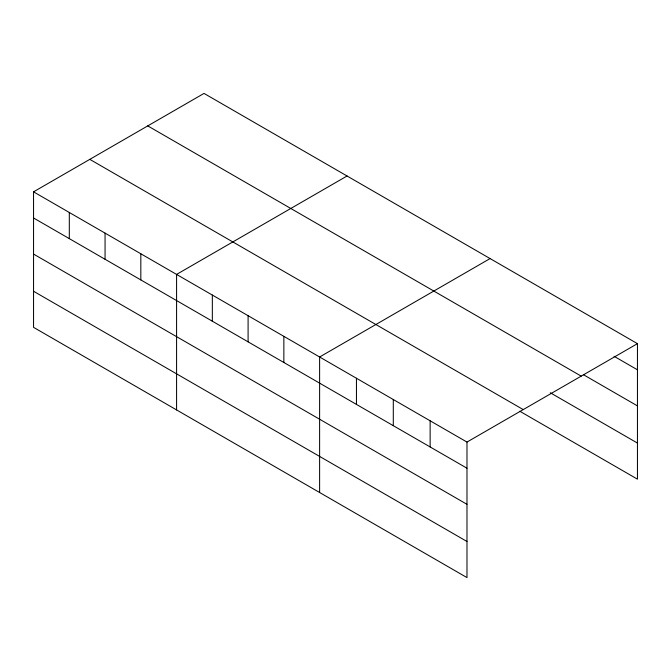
<?xml version="1.0" encoding="UTF-8"?>
<svg xmlns="http://www.w3.org/2000/svg" width="671" height="671" viewBox="0 0 671 671"><rect width="100%" height="100%" fill="white"/><g stroke="black" fill="none" stroke-linecap="round" stroke-linejoin="round"><path stroke-width="1.01" d="M466.982 504.315L466.982 442.072L33.55 191.839L33.55 327.347L466.982 577.588L466.982 504.315L33.55 254.074M519.74 411.206L637.45 479.161L637.45 343.653L204.018 93.412L33.55 191.839M347.05 175.995L176.582 274.414L176.582 409.922M490.082 258.57L319.614 356.997L319.614 492.506M466.982 442.072L637.45 343.653M614.091 356.309L637.45 369.796M583.535 374.762L637.45 405.888M147.763 125.896L581.195 376.129M550.287 392.753L637.45 443.07M89.805 159.354L523.237 409.595M33.55 217.983L466.982 468.224M33.55 291.256L466.982 541.497M430.136 420.801L430.136 446.953M393.298 399.53L393.298 425.682M356.452 378.259L356.452 404.412M283.858 336.347L283.858 362.499M248.094 315.705L248.094 341.849M212.338 295.055L212.338 321.208M140.826 253.772L140.826 279.916M105.062 233.122L105.062 259.274M69.306 212.481L69.306 238.624"/></g></svg>
